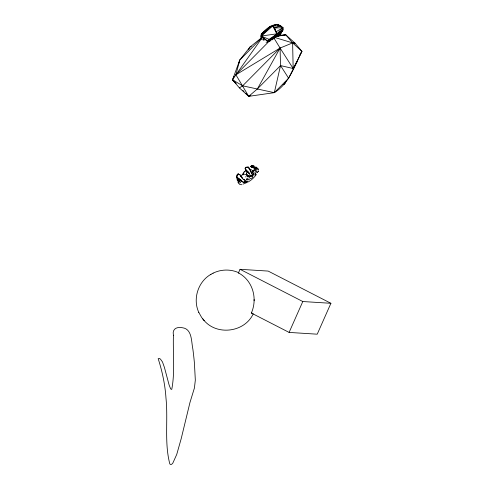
<?xml version="1.0" encoding="UTF-8"?>
<svg xmlns="http://www.w3.org/2000/svg" width="489" height="489" viewBox="0 0 489 489"><rect width="100%" height="100%" fill="white"/><g stroke="black" fill="none" stroke-linecap="round" stroke-linejoin="round"><path stroke-width="0.73" d="M237.031 179.31L237.037 178.143L238.002 178.674L238.773 180.294L238.876 178.803M262.605 33.637L261.315 34.199L261.138 38.173L261.462 38.295L261.468 37.127L261.138 38.173L261.315 34.199C266.248 28.27 275.943 20.153 282.905 27.708L282.929 30.018L278.706 36.192M245.472 168.283L245.496 167.372L247.379 167.14L248.663 167.434L249.353 168.748M254.115 300.723L254.121 299.506M255.282 171.492L254.793 172.495M243.002 174.928L243.589 172.58L245.533 170.795M247.764 176.945L246.352 174.61L246.859 171.376M241.474 180.459L236.731 177.232L236.884 175.215L238.137 173.907L239.262 174.897M261.988 39.774L261.163 36.217L261.315 34.199M240.759 182.813L238.595 181.028L237.856 180.912L237.972 179.61L237.202 180.196L237.446 178.754L237.037 178.143M242.966 174.237L243.057 173.601L242.825 174.628M258.271 170.025L258.467 168.723M279.121 25.239L282.905 27.708L282.929 30.018L278.706 36.1M261.682 37.671L249.952 47.066L239.732 60.074L232.538 79.799L239.402 87.91L248.699 96.345L274.323 92.659L280.521 65.581L280.075 48.05L273.718 37.684M261.804 37.794L239.732 60.074L235.906 74.805L232.538 79.799L236.187 83.533M238.742 63.717L239.732 60.074M242.648 178.039L240.154 174.934L238.137 173.907L236.749 177.049L239.219 179.555L243.498 182.366L244.867 182.116L245.001 181.627L245.331 182.134M253.803 166.162L251.236 167.11L252.642 166.217L253.803 166.162L253.779 167.978L255.154 168.497L256.016 171.26L257.348 172.299M256.248 172.11L254.94 175.313L254.726 173.632L256.352 174.5C254.103 177.684 251.132 180.478 247.636 182.226M248.601 173.222L245.667 170.08L245.123 168.509L245.496 167.372L248.253 167.061L248.663 167.434M245.79 176.981L246.01 176.315M250.729 176.718L249.555 176.492L247.544 175.08L248.198 176.303L246.352 174.61L246.652 173.736L248.198 176.303L250.38 178.668L251.713 178.265L253.051 176.969M248.247 178.852L247.911 179.805L249.653 179.726M272.061 39.719L276.413 35.147L276.915 33.833L282.905 27.708L274.372 27.995L272.685 26.039L269.928 26.357L269.555 27.488L261.181 36.027L263.65 38.539L267.929 41.345L271.089 40.74M269.567 41.589L269.622 40.33L282.929 30.018L269.072 39.352L267.385 42.464M244.867 182.116L245.191 181.346L244.641 180.368L242.361 178.601L240.154 174.934M252.122 170.887L253.436 170.539L252.153 170.624L253.039 171.462L254.414 169.206M277.886 36.388L276.413 35.147L267.929 41.345L261.181 36.027L262.569 32.885L269.555 27.488L275.851 24.45L274.861 25.416M238.443 272.917L240.044 269.305L268.168 271.083L330.912 303.302L317.227 334.189L289.103 332.416L251.358 313.033A30.153 27.757 -86.4 0 0 240.698 274.219L238.443 272.917A30.153 10.929 -62.8 0 1 238.907 272.972M289.103 332.416L302.789 301.53L330.912 303.302M234.72 81.779L232.538 79.799L234.121 76.394M232.538 79.799L242.654 85.826L274.323 92.659C289.243 83.46 294.476 66.168 301.915 51.333L295.05 43.215L285.753 34.786L277.63 35.477M274.323 92.659L288.614 78.228L301.915 51.333L292.624 42.904L285.753 34.786L273.327 37.03L292.624 42.904L295.05 43.215L293.651 42.702M262.984 39.866L263.65 38.539L261.163 36.217M280.741 32.457L281.823 31.43L280.784 33.478L278.981 35.049M283.07 84.481L284.5 84.059L285.509 82.066M253.241 313.797C244.8 332.306 217.079 335.949 204.066 320.454M254.69 166.254L252.862 165.93L253.027 165.49L251.419 165.465L250.845 166.529L252.355 166.199L254.384 167.831L255.668 168.149L256.811 170.27M237.685 175.031L238.271 173.962L236.884 175.215M257.397 88.925L280.075 48.05L292.624 42.904L293.162 68.521L280.521 65.581L257.397 88.925L248.699 96.345L245.57 93.142M248.467 49.719L249.952 47.066L251.37 46.51M299.39 55.844L301.915 51.333M284.5 84.059L285.979 81.406M294.146 66.828L297.483 60.856L296.218 62.641M297.483 60.856L293.162 68.521L280.075 48.05L235.906 74.805L248.699 96.345L250.771 95.532M267.929 41.345L276.915 33.833L282.52 30.477L280.784 33.478L277.08 35.703L272.177 39.823M276.261 36.968L282.52 30.477M261.988 37.959L235.906 74.805L271.719 38.649M257.391 172.452L258.498 171.04L258.088 171.492M238.595 181.028L237.886 182.214L238.987 183.662L239.885 184.542L241.945 184.714M280.399 33.032L281.823 31.43M252.642 166.217L252.397 165.814L251.236 167.11L252.416 166.046L251.419 165.465M253.039 171.462L254.103 170.368L255.056 170.502L254.787 169.744M280.075 48.05L242.654 85.826L239.402 87.91M269.072 39.352L261.181 36.027L272.685 26.039L277.459 24.474L281.267 26.449L277.294 24.915L277.459 24.474L281.267 26.449M243.968 172.14L245.778 170.582M269.298 41.094L276.413 35.147M241.291 175.435L243.73 174.066L246.352 174.61M239.567 181.437L237.446 178.754M237.856 180.912L238.84 180.258M256.505 167.324L255.93 166.963L253.779 167.978M210.967 274.305C198.039 281.609 192.538 299.048 198.821 312.471M266.126 42.433L269.622 40.33M245.191 181.346L243.498 182.366L236.749 177.049M261.181 36.027L276.915 33.833L276.175 31.706L282.905 27.708M250.496 176.009L252.483 174.854L249.934 169.011L248.253 167.061L252.483 174.854L251.982 176.162L250.496 176.009L249.097 173.057L245.123 168.509M213.051 273.18C220.942 269.231 230.6 268.999 238.632 272.685M210.845 274.372L213.167 273.113M245.105 180.71L245.692 180.435M252.397 165.814L250.845 166.529L251.89 166.205M254.066 167.556L252.825 167.684L254.066 167.556L250.906 166.596L251.914 166.229M274.372 27.995L280.362 25.948L272.685 26.039L276.915 33.833L274.372 27.995L276.175 31.706M282.055 35.508L285.753 34.786M251.254 167.006L253.021 166.725M251.04 172.635L251.346 172.599M246.633 178.393L247.721 178.344M241.315 181.34L242.299 181.346M246.425 179.555L247.507 179.573M246.45 181.633L247.623 181.78L243.174 182.642M252.19 175.215L253.174 175.472M239.463 180.777L242.813 181.743M251.517 176.022L252.642 176.718M250.906 166.596L253.583 167.458L255.154 168.497L252.758 166.957M245.698 181.419L246.658 181.755M243.718 179.163L244.885 179.763M240.044 269.305L302.789 301.53M250.802 169.42L251.474 169.824M255.264 167.25L257.96 169.579M249.292 175.655L250.081 176.553M251.884 171.926L252.825 172.617L253.522 174.439M245.667 170.08L249.097 173.057M240.252 175.832L241.242 176.767M242.96 90.471L244.005 91.541M204.243 320.656L201.694 317.538L198.748 312.318M203.882 320.246L202.776 318.938M246.248 93.442L248.699 96.345M238.773 180.294L238.308 179.744L239.249 181.309M252.807 166.517L253.583 167.458M247.825 171.688L249.28 173.528M280.521 65.581L288.614 78.228M256.835 167.464L257.569 168.638M246.48 179.579L246.988 180.435M238.589 182.256L239.121 183.149M252.947 172.049L253.687 175.086M263.65 38.539L263.938 40.673M245.863 181.56L246.493 182.721L243.119 184.072M252.122 313.052A30.153 4.389 23.9 0 1 251.358 313.033M173.43 335.271C172.831 353.217 175.123 371.652 171.78 389.305L171.181 389.378L170.527 388.572L169.115 384.996L164.42 367.398L162.47 361.915L160.435 359.085L159.249 358.437L158.179 358.675C162.226 371.304 165.123 384.678 165.973 398.058C168.234 419.898 164.231 442.643 169.824 463.951L170.71 464.55L171.718 464.263L172.831 463.101L176.737 454.44L181.242 438.499L189.976 402.441L194.433 387.948L195.325 380.124L194.414 363.027A479.006 389.323 -40.5 0 0 192.862 349.06C191.242 341.793 192.354 328.987 182.409 327.734C176.963 326.579 171.926 328.779 173.43 335.271"/></g></svg>
